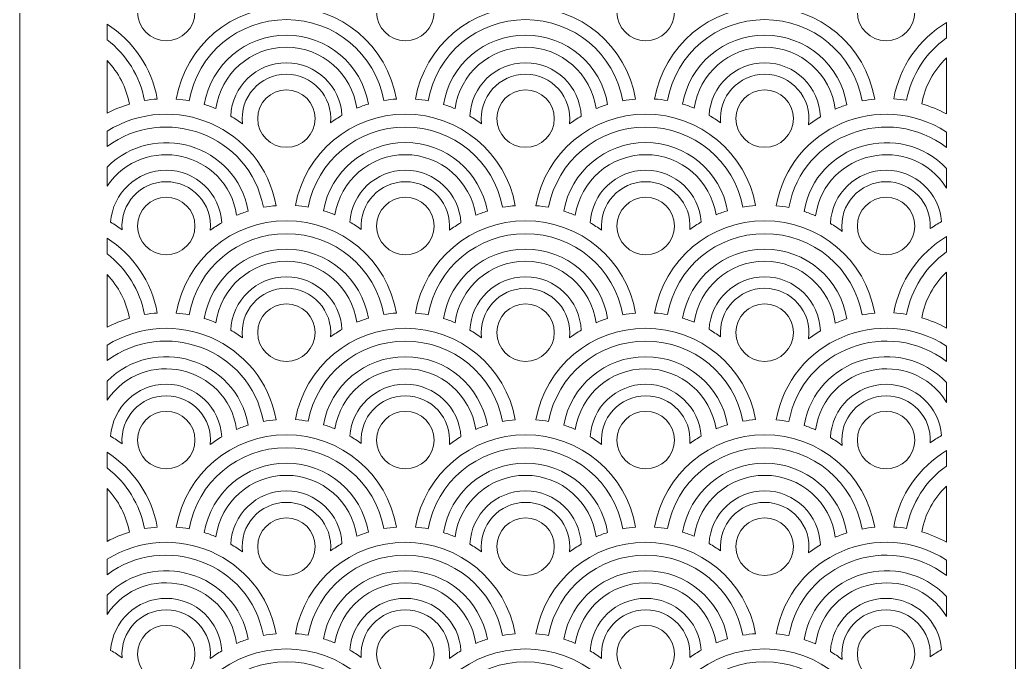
# Model space of a CAD drawing. Header units: inches. Extents: x 98 to 769, y 116 to 749.
# Drawn here: x 512.5 to 768.7, y 445.6 to 610.8 of the extents above; entities that cross this region are included whole.
import ezdxf

# ---------------------------------------------------------------- set-up
doc = ezdxf.new("R2010")
doc.units = ezdxf.units.IN
doc.header["$MEASUREMENT"] = 0
doc.layers.add('_U+0421_U+043B_U+043E_U+0439 1', color=7, linetype='Continuous')

# ---------------------------------------------------------------- blocks, each defined once
blk = doc.blocks.new('block 2')
at = {"layer": '_U+0421_U+043B_U+043E_U+0439 1', "color": 1, "lineweight": 9, "true_color": 0xff0000}
for points, knots in [([(678.78, 747.8), (675.3, 748.53), (671.77, 748.54), (668.29, 747.83), (668.29, 747.83), (616.84, 747.83), (616.84, 747.83), (613.38, 748.53), (609.82, 748.54), (606.26, 747.78), (555.7, 746.87), (512.5, 705.7), (512.51, 655.1), (512.51, 655.1), (512.51, 116.17), (512.51, 116.17), (512.51, 116.17), (614.71, 116.17), (614.71, 116.17), (614.71, 116.17), (614.71, 128.71), (614.71, 128.71), (614.71, 137.46), (621.82, 144.58), (630.57, 144.58), (630.57, 144.58), (655.19, 144.58), (655.19, 144.58), (663.94, 144.58), (671.06, 137.46), (671.06, 128.71), (671.06, 128.71), (671.06, 116.17), (671.06, 116.17), (671.06, 116.17), (768.63, 116.17), (768.63, 116.17), (768.63, 116.17), (768.63, 654.9), (768.63, 654.9), (768.74, 705.8), (729.77, 747.26), (678.78, 747.8)], [0, 0, 0, 0, 1, 1, 1, 2, 2, 2, 3, 3, 3, 4, 4, 4, 5, 5, 5, 6, 6, 6, 7, 7, 7, 8, 8, 8, 9, 9, 9, 10, 10, 10, 11, 11, 11, 12, 12, 12, 13, 13, 13, 14, 14, 14, 14]), ([(542.74, 612.8), (542.74, 616.88), (546.06, 620.2), (550.13, 620.2), (554.21, 620.2), (557.53, 616.88), (557.53, 612.8), (557.53, 608.73), (554.21, 605.41), (550.13, 605.41), (546.06, 605.41), (542.74, 608.73), (542.74, 612.8)], [0, 0, 0, 0, 1, 1, 1, 2, 2, 2, 3, 3, 3, 4, 4, 4, 4]), ([(604.25, 612.8), (604.25, 616.88), (607.57, 620.2), (611.65, 620.2), (615.73, 620.2), (619.04, 616.88), (619.04, 612.8), (619.04, 608.73), (615.73, 605.41), (611.65, 605.41), (607.57, 605.41), (604.25, 608.73), (604.25, 612.8)], [0, 0, 0, 0, 1, 1, 1, 2, 2, 2, 3, 3, 3, 4, 4, 4, 4]), ([(673.48, 605.41), (669.4, 605.41), (666.08, 608.73), (666.08, 612.8), (666.08, 616.88), (669.4, 620.2), (673.48, 620.2), (677.55, 620.2), (680.87, 616.88), (680.87, 612.8), (680.87, 608.73), (677.55, 605.41), (673.48, 605.41)], [0, 0, 0, 0, 1, 1, 1, 2, 2, 2, 3, 3, 3, 4, 4, 4, 4]), ([(727.91, 612.8), (727.91, 616.88), (731.23, 620.2), (735.31, 620.2), (739.38, 620.2), (742.7, 616.88), (742.7, 612.8), (742.7, 608.73), (739.38, 605.41), (735.31, 605.41), (731.23, 605.41), (727.91, 608.73), (727.91, 612.8)], [0, 0, 0, 0, 1, 1, 1, 2, 2, 2, 3, 3, 3, 4, 4, 4, 4]), ([(581.05, 614.15), (595.15, 614.15), (606.97, 604.09), (609.36, 590.42), (608.25, 590.35), (607.15, 590.21), (606.07, 590.03), (603.88, 602.04), (593.49, 610.84), (581.05, 610.84), (568.59, 610.84), (558.19, 602.01), (556.02, 589.98), (554.94, 590.17), (553.85, 590.31), (552.73, 590.4), (555.11, 604.08), (566.93, 614.15), (581.05, 614.15)], [0, 0, 0, 0, 1, 1, 1, 2, 2, 2, 3, 3, 3, 4, 4, 4, 5, 5, 5, 6, 6, 6, 6]), ([(670.88, 590.4), (669.77, 590.31), (668.67, 590.17), (667.59, 589.98), (665.42, 602.01), (655.02, 610.84), (642.56, 610.84), (630.1, 610.84), (619.7, 602.01), (617.54, 589.98), (616.46, 590.17), (615.36, 590.31), (614.25, 590.4), (616.63, 604.08), (628.45, 614.15), (642.56, 614.15), (656.67, 614.15), (668.5, 604.08), (670.88, 590.4)], [0, 0, 0, 0, 1, 1, 1, 2, 2, 2, 3, 3, 3, 4, 4, 4, 5, 5, 5, 6, 6, 6, 6]), ([(732.39, 590.38), (731.28, 590.28), (730.19, 590.13), (729.11, 589.93), (726.97, 601.99), (716.55, 610.84), (704.07, 610.84), (691.63, 610.84), (681.24, 602.04), (679.06, 590.03), (677.98, 590.21), (676.88, 590.35), (675.76, 590.42), (678.15, 604.09), (689.97, 614.15), (704.08, 614.15), (718.19, 614.15), (730.02, 604.07), (732.39, 590.38)], [0, 0, 0, 0, 1, 1, 1, 2, 2, 2, 3, 3, 3, 4, 4, 4, 5, 5, 5, 6, 6, 6, 6]), ([(737.28, 590.44), (738.74, 598.65), (743.72, 605.82), (750.85, 610.09), (750.85, 610.09), (750.85, 606.14), (750.85, 606.14), (745.47, 602.32), (741.79, 596.57), (740.59, 590.08), (739.49, 590.26), (738.39, 590.38), (737.28, 590.44)], [0, 0, 0, 0, 1, 1, 1, 2, 2, 2, 3, 3, 3, 4, 4, 4, 4]), ([(547.84, 590.42), (546.73, 590.34), (545.63, 590.21), (544.54, 590.02), (543.39, 596.24), (539.91, 601.84), (534.91, 605.66), (534.91, 605.66), (534.91, 609.65), (534.91, 609.65), (541.59, 605.4), (546.41, 598.48), (547.84, 590.42)], [0, 0, 0, 0, 1, 1, 1, 2, 2, 2, 3, 3, 3, 4, 4, 4, 4]), ([(581.05, 606.84), (591.6, 606.84), (600.39, 599.33), (602.16, 589.12), (601.14, 588.82), (600.15, 588.46), (599.18, 588.07), (597.88, 596.92), (590.26, 603.74), (581.05, 603.74), (571.8, 603.74), (564.15, 596.85), (562.9, 587.94), (561.93, 588.35), (560.94, 588.71), (559.93, 589.03), (561.66, 599.28), (570.47, 606.84), (581.05, 606.84)], [0, 0, 0, 0, 1, 1, 1, 2, 2, 2, 3, 3, 3, 4, 4, 4, 5, 5, 5, 6, 6, 6, 6]), ([(660.71, 587.94), (659.46, 596.85), (651.81, 603.74), (642.56, 603.74), (633.31, 603.74), (625.66, 596.85), (624.42, 587.94), (623.45, 588.35), (622.45, 588.71), (621.44, 589.02), (623.17, 599.28), (631.98, 606.84), (642.56, 606.84), (653.15, 606.84), (661.95, 599.28), (663.68, 589.02), (662.67, 588.71), (661.68, 588.35), (660.71, 587.94)], [0, 0, 0, 0, 1, 1, 1, 2, 2, 2, 3, 3, 3, 4, 4, 4, 5, 5, 5, 6, 6, 6, 6]), ([(722.24, 587.82), (721.05, 596.79), (713.37, 603.74), (704.07, 603.74), (694.87, 603.74), (687.25, 596.92), (685.95, 588.06), (684.97, 588.46), (683.98, 588.81), (682.97, 589.12), (684.74, 599.33), (693.52, 606.84), (704.07, 606.84), (714.69, 606.84), (723.52, 599.23), (725.21, 588.93), (724.2, 588.61), (723.21, 588.23), (722.24, 587.82)], [0, 0, 0, 0, 1, 1, 1, 2, 2, 2, 3, 3, 3, 4, 4, 4, 5, 5, 5, 6, 6, 6, 6]), ([(534.91, 600.31), (537.87, 597.25), (539.9, 593.34), (540.65, 589.1), (538.67, 588.5), (536.74, 587.72), (534.91, 586.76), (534.91, 586.76), (534.91, 600.31), (534.91, 600.31)], [0, 0, 0, 0, 1, 1, 1, 2, 2, 2, 3, 3, 3, 3]), ([(581.05, 599.74), (588.69, 599.74), (594.93, 593.74), (595.35, 586.2), (594.33, 585.62), (593.34, 584.98), (592.39, 584.29), (593.05, 591.02), (587.73, 596.79), (581.05, 596.79), (574.32, 596.79), (568.92, 590.91), (569.75, 584.04), (568.78, 584.75), (567.78, 585.41), (566.74, 586.02), (567.07, 593.64), (573.35, 599.74), (581.05, 599.74)], [0, 0, 0, 0, 1, 1, 1, 2, 2, 2, 3, 3, 3, 4, 4, 4, 5, 5, 5, 6, 6, 6, 6]), ([(642.56, 596.79), (635.84, 596.79), (630.44, 590.92), (631.26, 584.03), (630.29, 584.75), (629.29, 585.41), (628.25, 586.02), (628.58, 593.64), (634.86, 599.74), (642.56, 599.74), (650.26, 599.74), (656.54, 593.64), (656.88, 586.02), (655.84, 585.41), (654.83, 584.75), (653.87, 584.04), (654.69, 590.94), (649.26, 596.79), (642.56, 596.79)], [0, 0, 0, 0, 1, 1, 1, 2, 2, 2, 3, 3, 3, 4, 4, 4, 5, 5, 5, 6, 6, 6, 6]), ([(704.07, 596.79), (697.42, 596.79), (692.08, 591.06), (692.74, 584.29), (691.78, 584.98), (690.79, 585.62), (689.77, 586.2), (690.19, 593.74), (696.44, 599.74), (704.07, 599.74), (711.84, 599.74), (718.16, 593.54), (718.4, 585.84), (717.34, 585.21), (716.32, 584.51), (715.34, 583.76), (716.35, 590.77), (710.88, 596.79), (704.07, 596.79)], [0, 0, 0, 0, 1, 1, 1, 2, 2, 2, 3, 3, 3, 4, 4, 4, 5, 5, 5, 6, 6, 6, 6]), ([(744.49, 589.18), (745.3, 593.73), (747.54, 597.84), (750.85, 600.97), (750.85, 600.97), (750.85, 586.57), (750.85, 586.57), (748.83, 587.66), (746.7, 588.54), (744.49, 589.18)], [0, 0, 0, 0, 1, 1, 1, 2, 2, 2, 3, 3, 3, 3]), ([(578.41, 562.98), (577.3, 562.9), (576.2, 562.76), (575.13, 562.56), (571.58, 581.33), (549.66, 589.15), (534.91, 578.18), (534.91, 578.18), (534.91, 582.14), (534.91, 582.14), (551.94, 592.78), (574.74, 583.11), (578.41, 562.98)], [0, 0, 0, 0, 1, 1, 1, 2, 2, 2, 3, 3, 3, 4, 4, 4, 4]), ([(573.66, 585.39), (573.66, 589.47), (576.97, 592.79), (581.05, 592.79), (585.13, 592.79), (588.44, 589.47), (588.44, 585.39), (588.44, 581.32), (585.13, 578), (581.05, 578), (576.97, 578), (573.66, 581.32), (573.66, 585.39)], [0, 0, 0, 0, 1, 1, 1, 2, 2, 2, 3, 3, 3, 4, 4, 4, 4]), ([(642.56, 578), (638.49, 578), (635.17, 581.32), (635.17, 585.39), (635.17, 589.47), (638.48, 592.79), (642.56, 592.79), (646.64, 592.79), (649.96, 589.47), (649.96, 585.39), (649.96, 581.32), (646.64, 578), (642.56, 578)], [0, 0, 0, 0, 1, 1, 1, 2, 2, 2, 3, 3, 3, 4, 4, 4, 4]), ([(704.07, 578), (700, 578), (696.68, 581.32), (696.68, 585.39), (696.68, 589.47), (700, 592.79), (704.07, 592.79), (708.15, 592.79), (711.47, 589.47), (711.47, 585.39), (711.47, 581.32), (708.15, 578), (704.07, 578)], [0, 0, 0, 0, 1, 1, 1, 2, 2, 2, 3, 3, 3, 4, 4, 4, 4]), ([(710.3, 562.51), (709.23, 562.71), (708.14, 562.86), (707.03, 562.96), (710.7, 583.24), (733.79, 592.9), (750.85, 581.93), (750.85, 581.93), (750.85, 577.94), (750.85, 577.94), (736.09, 589.29), (713.84, 581.43), (710.3, 562.51)], [0, 0, 0, 0, 1, 1, 1, 2, 2, 2, 3, 3, 3, 4, 4, 4, 4]), ([(534.91, 572.88), (546.94, 584.99), (568.13, 578.85), (571.22, 561.6), (570.21, 561.29), (569.22, 560.92), (568.25, 560.52), (565.75, 576.97), (544.25, 581.85), (534.91, 567.98), (534.91, 567.98), (534.91, 572.88), (534.91, 572.88)], [0, 0, 0, 0, 1, 1, 1, 2, 2, 2, 3, 3, 3, 4, 4, 4, 4]), ([(611.65, 586.51), (625.68, 586.51), (637.45, 576.55), (639.92, 562.98), (638.81, 562.9), (637.72, 562.76), (636.64, 562.56), (634.38, 574.48), (624.03, 583.2), (611.65, 583.2), (599.28, 583.2), (588.94, 574.5), (586.67, 562.61), (585.59, 562.8), (584.49, 562.93), (583.37, 563.01), (585.85, 576.56), (597.62, 586.51), (611.65, 586.51)], [0, 0, 0, 0, 1, 1, 1, 2, 2, 2, 3, 3, 3, 4, 4, 4, 5, 5, 5, 6, 6, 6, 6]), ([(701.75, 563.01), (700.64, 562.93), (699.54, 562.8), (698.46, 562.61), (696.19, 574.5), (685.84, 583.2), (673.48, 583.2), (661.09, 583.2), (650.74, 574.48), (648.49, 562.56), (647.41, 562.76), (646.31, 562.9), (645.2, 562.98), (647.67, 576.55), (659.44, 586.51), (673.48, 586.51), (687.5, 586.51), (699.27, 576.56), (701.75, 563.01)], [0, 0, 0, 0, 1, 1, 1, 2, 2, 2, 3, 3, 3, 4, 4, 4, 5, 5, 5, 6, 6, 6, 6]), ([(717.17, 560.39), (716.21, 560.81), (715.21, 561.18), (714.2, 561.51), (717.26, 579.04), (738.93, 585.08), (750.85, 572.56), (750.85, 572.56), (750.85, 567.45), (750.85, 567.45), (741.77, 581.96), (719.61, 577.21), (717.17, 560.39)], [0, 0, 0, 0, 1, 1, 1, 2, 2, 2, 3, 3, 3, 4, 4, 4, 4]), ([(611.65, 579.2), (622.16, 579.2), (630.92, 571.75), (632.74, 561.6), (631.72, 561.29), (630.73, 560.92), (629.76, 560.52), (628.42, 569.32), (620.82, 576.1), (611.65, 576.1), (602.52, 576.1), (594.94, 569.39), (593.55, 560.64), (592.58, 561.04), (591.59, 561.39), (590.57, 561.7), (592.42, 571.8), (601.17, 579.2), (611.65, 579.2)], [0, 0, 0, 0, 1, 1, 1, 2, 2, 2, 3, 3, 3, 4, 4, 4, 5, 5, 5, 6, 6, 6, 6]), ([(691.57, 560.64), (690.18, 569.39), (682.61, 576.1), (673.48, 576.1), (664.3, 576.1), (656.7, 569.32), (655.36, 560.51), (654.39, 560.92), (653.4, 561.29), (652.39, 561.6), (654.2, 571.75), (662.97, 579.2), (673.48, 579.2), (683.95, 579.2), (692.7, 571.8), (694.55, 561.7), (693.54, 561.39), (692.54, 561.04), (691.57, 560.64)], [0, 0, 0, 0, 1, 1, 1, 2, 2, 2, 3, 3, 3, 4, 4, 4, 5, 5, 5, 6, 6, 6, 6]), ([(550.13, 572.1), (557.76, 572.1), (563.99, 566.12), (564.44, 558.61), (563.41, 558.01), (562.42, 557.36), (561.47, 556.65), (562.12, 563.45), (556.75, 569.15), (550.13, 569.15), (543.56, 569.15), (538.23, 563.54), (538.79, 556.81), (537.84, 557.5), (536.86, 558.14), (535.84, 558.73), (536.34, 566.18), (542.55, 572.1), (550.13, 572.1)], [0, 0, 0, 0, 1, 1, 1, 2, 2, 2, 3, 3, 3, 4, 4, 4, 5, 5, 5, 6, 6, 6, 6]), ([(611.65, 572.1), (619.27, 572.1), (625.5, 566.12), (625.95, 558.6), (624.93, 558), (623.93, 557.35), (622.98, 556.65), (623.64, 563.4), (618.31, 569.15), (611.65, 569.15), (605.13, 569.15), (599.79, 563.61), (600.3, 556.88), (599.35, 557.57), (598.37, 558.2), (597.35, 558.78), (597.89, 566.21), (604.08, 572.1), (611.65, 572.1)], [0, 0, 0, 0, 1, 1, 1, 2, 2, 2, 3, 3, 3, 4, 4, 4, 5, 5, 5, 6, 6, 6, 6]), ([(673.48, 569.15), (666.82, 569.15), (661.49, 563.4), (662.14, 556.65), (661.19, 557.35), (660.2, 558), (659.17, 558.6), (659.62, 566.12), (665.85, 572.1), (673.48, 572.1), (681.04, 572.1), (687.24, 566.21), (687.77, 558.79), (686.75, 558.21), (685.77, 557.57), (684.83, 556.89), (685.34, 563.58), (680.02, 569.15), (673.48, 569.15)], [0, 0, 0, 0, 1, 1, 1, 2, 2, 2, 3, 3, 3, 4, 4, 4, 5, 5, 5, 6, 6, 6, 6]), ([(735.31, 569.15), (728.57, 569.15), (723.18, 563.27), (724, 556.38), (723.04, 557.11), (722.04, 557.8), (720.99, 558.42), (721.35, 566.02), (727.62, 572.1), (735.31, 572.1), (742.83, 572.1), (749, 566.28), (749.59, 558.91), (748.58, 558.35), (747.6, 557.74), (746.67, 557.08), (747.06, 563.75), (741.74, 569.15), (735.31, 569.15)], [0, 0, 0, 0, 1, 1, 1, 2, 2, 2, 3, 3, 3, 4, 4, 4, 5, 5, 5, 6, 6, 6, 6]), ([(542.74, 557.75), (542.74, 561.83), (546.06, 565.15), (550.13, 565.15), (554.21, 565.15), (557.53, 561.83), (557.53, 557.75), (557.53, 553.68), (554.21, 550.36), (550.13, 550.36), (546.06, 550.36), (542.74, 553.68), (542.74, 557.75)], [0, 0, 0, 0, 1, 1, 1, 2, 2, 2, 3, 3, 3, 4, 4, 4, 4]), ([(604.25, 557.75), (604.25, 561.83), (607.57, 565.15), (611.65, 565.15), (615.73, 565.15), (619.04, 561.83), (619.04, 557.75), (619.04, 553.68), (615.73, 550.36), (611.65, 550.36), (607.57, 550.36), (604.25, 553.68), (604.25, 557.75)], [0, 0, 0, 0, 1, 1, 1, 2, 2, 2, 3, 3, 3, 4, 4, 4, 4]), ([(673.48, 550.36), (669.4, 550.36), (666.08, 553.68), (666.08, 557.75), (666.08, 561.83), (669.4, 565.15), (673.48, 565.15), (677.55, 565.15), (680.87, 561.83), (680.87, 557.75), (680.87, 553.68), (677.55, 550.36), (673.48, 550.36)], [0, 0, 0, 0, 1, 1, 1, 2, 2, 2, 3, 3, 3, 4, 4, 4, 4]), ([(727.91, 557.75), (727.91, 561.83), (731.23, 565.15), (735.31, 565.15), (739.38, 565.15), (742.7, 561.83), (742.7, 557.75), (742.7, 553.68), (739.38, 550.36), (735.31, 550.36), (731.23, 550.36), (727.91, 553.68), (727.91, 557.75)], [0, 0, 0, 0, 1, 1, 1, 2, 2, 2, 3, 3, 3, 4, 4, 4, 4]), ([(581.05, 559.1), (595.15, 559.1), (606.97, 549.03), (609.36, 535.37), (608.25, 535.29), (607.15, 535.16), (606.07, 534.98), (603.88, 546.98), (593.49, 555.78), (581.05, 555.78), (568.59, 555.78), (558.19, 546.96), (556.02, 534.93), (554.94, 535.12), (553.85, 535.26), (552.73, 535.35), (555.11, 549.02), (566.93, 559.1), (581.05, 559.1)], [0, 0, 0, 0, 1, 1, 1, 2, 2, 2, 3, 3, 3, 4, 4, 4, 5, 5, 5, 6, 6, 6, 6]), ([(670.88, 535.35), (669.77, 535.26), (668.67, 535.12), (667.59, 534.93), (665.42, 546.96), (655.02, 555.78), (642.56, 555.78), (630.1, 555.78), (619.7, 546.96), (617.53, 534.93), (616.46, 535.12), (615.36, 535.26), (614.25, 535.35), (616.63, 549.02), (628.45, 559.1), (642.56, 559.1), (656.67, 559.1), (668.5, 549.02), (670.88, 535.35)], [0, 0, 0, 0, 1, 1, 1, 2, 2, 2, 3, 3, 3, 4, 4, 4, 5, 5, 5, 6, 6, 6, 6]), ([(732.39, 535.33), (731.28, 535.23), (730.19, 535.08), (729.11, 534.88), (726.97, 546.93), (716.55, 555.78), (704.07, 555.78), (691.63, 555.78), (681.24, 546.98), (679.05, 534.98), (677.97, 535.16), (676.88, 535.29), (675.76, 535.37), (678.15, 549.03), (689.97, 559.1), (704.07, 559.1), (718.19, 559.1), (730.02, 549.01), (732.39, 535.33)], [0, 0, 0, 0, 1, 1, 1, 2, 2, 2, 3, 3, 3, 4, 4, 4, 5, 5, 5, 6, 6, 6, 6]), ([(547.84, 535.37), (546.73, 535.29), (545.63, 535.16), (544.54, 534.97), (543.39, 541.18), (539.91, 546.79), (534.91, 550.61), (534.91, 550.61), (534.91, 554.6), (534.91, 554.6), (541.59, 550.35), (546.41, 543.43), (547.84, 535.37)], [0, 0, 0, 0, 1, 1, 1, 2, 2, 2, 3, 3, 3, 4, 4, 4, 4]), ([(737.28, 535.39), (738.74, 543.6), (743.72, 550.77), (750.85, 555.03), (750.85, 555.03), (750.85, 551.09), (750.85, 551.09), (745.47, 547.27), (741.79, 541.52), (740.59, 535.02), (739.49, 535.2), (738.39, 535.32), (737.28, 535.39)], [0, 0, 0, 0, 1, 1, 1, 2, 2, 2, 3, 3, 3, 4, 4, 4, 4]), ([(581.05, 551.78), (591.6, 551.78), (600.39, 544.27), (602.16, 534.07), (601.14, 533.76), (600.15, 533.41), (599.18, 533.01), (597.88, 541.86), (590.26, 548.69), (581.05, 548.69), (571.8, 548.69), (564.15, 541.8), (562.9, 532.89), (561.93, 533.3), (560.94, 533.66), (559.93, 533.97), (561.66, 544.23), (570.47, 551.78), (581.05, 551.78)], [0, 0, 0, 0, 1, 1, 1, 2, 2, 2, 3, 3, 3, 4, 4, 4, 5, 5, 5, 6, 6, 6, 6]), ([(660.71, 532.89), (659.46, 541.8), (651.81, 548.69), (642.56, 548.69), (633.31, 548.69), (625.66, 541.8), (624.42, 532.89), (623.45, 533.29), (622.45, 533.66), (621.44, 533.97), (623.17, 544.23), (631.98, 551.78), (642.56, 551.78), (653.15, 551.78), (661.95, 544.23), (663.68, 533.97), (662.67, 533.66), (661.68, 533.3), (660.71, 532.89)], [0, 0, 0, 0, 1, 1, 1, 2, 2, 2, 3, 3, 3, 4, 4, 4, 5, 5, 5, 6, 6, 6, 6]), ([(722.24, 532.76), (721.05, 541.74), (713.37, 548.69), (704.07, 548.69), (694.87, 548.69), (687.25, 541.86), (685.95, 533.01), (684.97, 533.41), (683.98, 533.76), (682.97, 534.07), (684.74, 544.27), (693.52, 551.78), (704.07, 551.78), (714.69, 551.78), (723.52, 544.18), (725.21, 533.88), (724.2, 533.55), (723.21, 533.18), (722.24, 532.76)], [0, 0, 0, 0, 1, 1, 1, 2, 2, 2, 3, 3, 3, 4, 4, 4, 5, 5, 5, 6, 6, 6, 6]), ([(744.49, 534.13), (745.3, 538.67), (747.54, 542.79), (750.85, 545.92), (750.85, 545.92), (750.85, 531.52), (750.85, 531.52), (748.83, 532.61), (746.7, 533.48), (744.49, 534.13)], [0, 0, 0, 0, 1, 1, 1, 2, 2, 2, 3, 3, 3, 3]), ([(534.91, 545.26), (537.87, 542.19), (539.9, 538.29), (540.65, 534.04), (538.67, 533.44), (536.74, 532.67), (534.91, 531.7), (534.91, 531.7), (534.91, 545.26), (534.91, 545.26)], [0, 0, 0, 0, 1, 1, 1, 2, 2, 2, 3, 3, 3, 3]), ([(581.05, 544.69), (588.69, 544.69), (594.93, 538.68), (595.35, 531.15), (594.33, 530.57), (593.34, 529.92), (592.39, 529.24), (593.05, 535.96), (587.73, 541.74), (581.05, 541.74), (574.32, 541.74), (568.92, 535.85), (569.75, 528.98), (568.78, 529.7), (567.78, 530.36), (566.74, 530.97), (567.07, 538.59), (573.35, 544.69), (581.05, 544.69)], [0, 0, 0, 0, 1, 1, 1, 2, 2, 2, 3, 3, 3, 4, 4, 4, 5, 5, 5, 6, 6, 6, 6]), ([(642.56, 541.73), (635.84, 541.73), (630.44, 535.87), (631.26, 528.98), (630.29, 529.7), (629.29, 530.36), (628.25, 530.97), (628.58, 538.59), (634.86, 544.69), (642.56, 544.69), (650.26, 544.69), (656.54, 538.59), (656.88, 530.97), (655.84, 530.36), (654.83, 529.7), (653.87, 528.98), (654.69, 535.89), (649.26, 541.73), (642.56, 541.73)], [0, 0, 0, 0, 1, 1, 1, 2, 2, 2, 3, 3, 3, 4, 4, 4, 5, 5, 5, 6, 6, 6, 6]), ([(704.07, 541.73), (697.42, 541.73), (692.08, 536.01), (692.74, 529.23), (691.78, 529.92), (690.79, 530.56), (689.77, 531.15), (690.19, 538.68), (696.44, 544.69), (704.07, 544.69), (711.84, 544.69), (718.16, 538.49), (718.4, 530.79), (717.34, 530.15), (716.32, 529.46), (715.34, 528.71), (716.35, 535.71), (710.88, 541.73), (704.07, 541.73)], [0, 0, 0, 0, 1, 1, 1, 2, 2, 2, 3, 3, 3, 4, 4, 4, 5, 5, 5, 6, 6, 6, 6]), ([(578.41, 507.93), (577.3, 507.84), (576.2, 507.7), (575.13, 507.51), (571.58, 526.27), (549.66, 534.1), (534.91, 523.13), (534.91, 523.13), (534.91, 527.08), (534.91, 527.08), (551.94, 537.72), (574.74, 528.06), (578.41, 507.93)], [0, 0, 0, 0, 1, 1, 1, 2, 2, 2, 3, 3, 3, 4, 4, 4, 4]), ([(573.66, 530.34), (573.66, 534.42), (576.97, 537.74), (581.05, 537.74), (585.13, 537.74), (588.44, 534.42), (588.44, 530.34), (588.44, 526.26), (585.13, 522.95), (581.05, 522.95), (576.97, 522.95), (573.66, 526.26), (573.66, 530.34)], [0, 0, 0, 0, 1, 1, 1, 2, 2, 2, 3, 3, 3, 4, 4, 4, 4]), ([(642.56, 522.95), (638.49, 522.95), (635.17, 526.26), (635.17, 530.34), (635.17, 534.42), (638.48, 537.74), (642.56, 537.74), (646.64, 537.74), (649.96, 534.42), (649.96, 530.34), (649.96, 526.26), (646.64, 522.95), (642.56, 522.95)], [0, 0, 0, 0, 1, 1, 1, 2, 2, 2, 3, 3, 3, 4, 4, 4, 4]), ([(704.07, 522.95), (700, 522.95), (696.68, 526.26), (696.68, 530.34), (696.68, 534.42), (700, 537.74), (704.07, 537.74), (708.15, 537.74), (711.47, 534.42), (711.47, 530.34), (711.47, 526.26), (708.15, 522.95), (704.07, 522.95)], [0, 0, 0, 0, 1, 1, 1, 2, 2, 2, 3, 3, 3, 4, 4, 4, 4]), ([(710.3, 507.46), (709.23, 507.66), (708.14, 507.81), (707.03, 507.91), (710.7, 528.19), (733.79, 537.84), (750.85, 526.88), (750.85, 526.88), (750.85, 522.89), (750.85, 522.89), (736.09, 534.24), (713.84, 526.38), (710.3, 507.46)], [0, 0, 0, 0, 1, 1, 1, 2, 2, 2, 3, 3, 3, 4, 4, 4, 4]), ([(611.65, 531.46), (625.68, 531.46), (637.45, 521.49), (639.92, 507.93), (638.81, 507.84), (637.72, 507.7), (636.64, 507.51), (634.38, 519.43), (624.03, 528.14), (611.65, 528.14), (599.28, 528.14), (588.94, 519.45), (586.67, 507.56), (585.59, 507.74), (584.49, 507.88), (583.37, 507.95), (585.85, 521.51), (597.62, 531.46), (611.65, 531.46)], [0, 0, 0, 0, 1, 1, 1, 2, 2, 2, 3, 3, 3, 4, 4, 4, 5, 5, 5, 6, 6, 6, 6]), ([(701.75, 507.95), (700.64, 507.88), (699.54, 507.74), (698.46, 507.56), (696.19, 519.45), (685.84, 528.14), (673.48, 528.14), (661.09, 528.14), (650.74, 519.43), (648.49, 507.51), (647.41, 507.7), (646.31, 507.84), (645.2, 507.93), (647.67, 521.49), (659.44, 531.46), (673.48, 531.46), (687.5, 531.46), (699.27, 521.5), (701.75, 507.95)], [0, 0, 0, 0, 1, 1, 1, 2, 2, 2, 3, 3, 3, 4, 4, 4, 5, 5, 5, 6, 6, 6, 6]), ([(534.91, 517.82), (546.94, 529.94), (568.13, 523.79), (571.22, 506.55), (570.21, 506.23), (569.22, 505.87), (568.25, 505.46), (565.74, 521.93), (544.25, 526.79), (534.91, 512.92), (534.91, 512.92), (534.91, 517.82), (534.91, 517.82)], [0, 0, 0, 0, 1, 1, 1, 2, 2, 2, 3, 3, 3, 4, 4, 4, 4]), ([(717.17, 505.34), (716.21, 505.76), (715.21, 506.13), (714.2, 506.46), (717.26, 523.99), (738.93, 530.02), (750.85, 517.5), (750.85, 517.5), (750.85, 512.4), (750.85, 512.4), (741.77, 526.91), (719.61, 522.15), (717.17, 505.34)], [0, 0, 0, 0, 1, 1, 1, 2, 2, 2, 3, 3, 3, 4, 4, 4, 4]), ([(611.65, 524.14), (622.16, 524.14), (630.92, 516.7), (632.74, 506.55), (631.72, 506.23), (630.73, 505.87), (629.76, 505.46), (628.42, 514.27), (620.82, 521.05), (611.65, 521.05), (602.52, 521.05), (594.94, 514.33), (593.55, 505.59), (592.58, 505.98), (591.58, 506.34), (590.57, 506.65), (592.42, 516.74), (601.17, 524.14), (611.65, 524.14)], [0, 0, 0, 0, 1, 1, 1, 2, 2, 2, 3, 3, 3, 4, 4, 4, 5, 5, 5, 6, 6, 6, 6]), ([(691.57, 505.59), (690.18, 514.33), (682.61, 521.04), (673.48, 521.04), (664.3, 521.04), (656.7, 514.27), (655.36, 505.46), (654.39, 505.87), (653.4, 506.23), (652.39, 506.55), (654.2, 516.7), (662.97, 524.14), (673.48, 524.14), (683.95, 524.14), (692.7, 516.74), (694.55, 506.64), (693.54, 506.34), (692.54, 505.98), (691.57, 505.59)], [0, 0, 0, 0, 1, 1, 1, 2, 2, 2, 3, 3, 3, 4, 4, 4, 5, 5, 5, 6, 6, 6, 6]), ([(550.13, 517.05), (557.76, 517.05), (563.99, 511.07), (564.44, 503.55), (563.41, 502.95), (562.42, 502.3), (561.47, 501.6), (562.13, 508.35), (556.8, 514.09), (550.14, 514.09), (543.56, 514.09), (538.23, 508.48), (538.79, 501.76), (537.84, 502.45), (536.86, 503.09), (535.84, 503.68), (536.34, 511.13), (542.55, 517.05), (550.13, 517.05)], [0, 0, 0, 0, 1, 1, 1, 2, 2, 2, 3, 3, 3, 4, 4, 4, 5, 5, 5, 6, 6, 6, 6]), ([(611.65, 517.05), (619.27, 517.05), (625.5, 511.07), (625.95, 503.55), (624.93, 502.95), (623.93, 502.3), (622.98, 501.6), (623.64, 508.36), (618.3, 514.09), (611.65, 514.09), (605.11, 514.09), (599.79, 508.54), (600.3, 501.83), (599.35, 502.51), (598.37, 503.15), (597.35, 503.73), (597.89, 511.16), (604.08, 517.05), (611.65, 517.05)], [0, 0, 0, 0, 1, 1, 1, 2, 2, 2, 3, 3, 3, 4, 4, 4, 5, 5, 5, 6, 6, 6, 6]), ([(673.48, 514.09), (666.82, 514.09), (661.49, 508.35), (662.14, 501.6), (661.19, 502.3), (660.2, 502.95), (659.17, 503.55), (659.62, 511.07), (665.85, 517.05), (673.48, 517.05), (681.04, 517.05), (687.24, 511.16), (687.77, 503.73), (686.75, 503.15), (685.77, 502.52), (684.83, 501.83), (685.34, 508.54), (680.02, 514.09), (673.48, 514.09)], [0, 0, 0, 0, 1, 1, 1, 2, 2, 2, 3, 3, 3, 4, 4, 4, 5, 5, 5, 6, 6, 6, 6]), ([(735.31, 514.09), (728.58, 514.09), (723.18, 508.23), (724, 501.33), (723.04, 502.06), (722.04, 502.74), (720.99, 503.37), (721.35, 510.97), (727.62, 517.04), (735.31, 517.04), (742.83, 517.04), (749, 511.23), (749.59, 503.86), (748.58, 503.29), (747.6, 502.69), (746.67, 502.03), (747.06, 508.71), (741.73, 514.09), (735.31, 514.09)], [0, 0, 0, 0, 1, 1, 1, 2, 2, 2, 3, 3, 3, 4, 4, 4, 5, 5, 5, 6, 6, 6, 6]), ([(542.74, 502.7), (542.74, 506.78), (546.06, 510.09), (550.13, 510.09), (554.21, 510.09), (557.53, 506.78), (557.53, 502.7), (557.53, 498.62), (554.21, 495.31), (550.13, 495.31), (546.06, 495.31), (542.74, 498.62), (542.74, 502.7)], [0, 0, 0, 0, 1, 1, 1, 2, 2, 2, 3, 3, 3, 4, 4, 4, 4]), ([(604.25, 502.7), (604.25, 506.78), (607.57, 510.09), (611.65, 510.09), (615.73, 510.09), (619.04, 506.78), (619.04, 502.7), (619.04, 498.62), (615.73, 495.31), (611.65, 495.31), (607.57, 495.31), (604.25, 498.62), (604.25, 502.7)], [0, 0, 0, 0, 1, 1, 1, 2, 2, 2, 3, 3, 3, 4, 4, 4, 4]), ([(673.48, 495.31), (669.4, 495.31), (666.08, 498.62), (666.08, 502.7), (666.08, 506.78), (669.4, 510.09), (673.48, 510.09), (677.55, 510.09), (680.87, 506.78), (680.87, 502.7), (680.87, 498.62), (677.55, 495.31), (673.48, 495.31)], [0, 0, 0, 0, 1, 1, 1, 2, 2, 2, 3, 3, 3, 4, 4, 4, 4]), ([(727.91, 502.7), (727.91, 506.78), (731.23, 510.09), (735.31, 510.09), (739.38, 510.09), (742.7, 506.78), (742.7, 502.7), (742.7, 498.62), (739.38, 495.31), (735.31, 495.31), (731.23, 495.31), (727.91, 498.62), (727.91, 502.7)], [0, 0, 0, 0, 1, 1, 1, 2, 2, 2, 3, 3, 3, 4, 4, 4, 4]), ([(581.05, 504.04), (595.15, 504.04), (606.97, 493.98), (609.36, 480.32), (608.25, 480.24), (607.15, 480.11), (606.07, 479.93), (603.88, 491.93), (593.49, 500.73), (581.05, 500.73), (568.59, 500.73), (558.19, 491.91), (556.02, 479.88), (554.94, 480.07), (553.85, 480.21), (552.73, 480.29), (555.11, 493.97), (566.93, 504.04), (581.05, 504.04)], [0, 0, 0, 0, 1, 1, 1, 2, 2, 2, 3, 3, 3, 4, 4, 4, 5, 5, 5, 6, 6, 6, 6]), ([(670.88, 480.29), (669.77, 480.21), (668.67, 480.07), (667.59, 479.88), (665.42, 491.91), (655.02, 500.73), (642.56, 500.73), (630.1, 500.73), (619.7, 491.91), (617.53, 479.88), (616.46, 480.07), (615.36, 480.21), (614.25, 480.29), (616.63, 493.97), (628.45, 504.04), (642.56, 504.04), (656.67, 504.04), (668.5, 493.97), (670.88, 480.29)], [0, 0, 0, 0, 1, 1, 1, 2, 2, 2, 3, 3, 3, 4, 4, 4, 5, 5, 5, 6, 6, 6, 6]), ([(732.39, 480.27), (731.28, 480.18), (730.19, 480.03), (729.11, 479.82), (726.97, 491.88), (716.55, 500.73), (704.07, 500.73), (691.63, 500.73), (681.24, 491.93), (679.06, 479.92), (677.98, 480.11), (676.88, 480.24), (675.76, 480.32), (678.15, 493.98), (689.97, 504.04), (704.08, 504.04), (718.19, 504.04), (730.02, 493.96), (732.39, 480.27)], [0, 0, 0, 0, 1, 1, 1, 2, 2, 2, 3, 3, 3, 4, 4, 4, 5, 5, 5, 6, 6, 6, 6]), ([(737.28, 480.34), (738.74, 488.54), (743.72, 495.72), (750.85, 499.98), (750.85, 499.98), (750.85, 496.03), (750.85, 496.03), (745.47, 492.21), (741.79, 486.46), (740.59, 479.97), (739.49, 480.15), (738.39, 480.27), (737.28, 480.34)], [0, 0, 0, 0, 1, 1, 1, 2, 2, 2, 3, 3, 3, 4, 4, 4, 4]), ([(547.84, 480.31), (546.73, 480.23), (545.63, 480.1), (544.54, 479.92), (543.39, 486.13), (539.91, 491.74), (534.91, 495.55), (534.91, 495.55), (534.91, 499.55), (534.91, 499.55), (541.59, 495.29), (546.41, 488.37), (547.84, 480.31)], [0, 0, 0, 0, 1, 1, 1, 2, 2, 2, 3, 3, 3, 4, 4, 4, 4]), ([(581.05, 496.73), (591.6, 496.73), (600.39, 489.22), (602.16, 479.01), (601.14, 478.71), (600.15, 478.36), (599.18, 477.96), (597.88, 486.81), (590.26, 493.63), (581.05, 493.63), (571.8, 493.63), (564.15, 486.75), (562.9, 477.83), (561.93, 478.24), (560.94, 478.6), (559.93, 478.92), (561.66, 489.17), (570.47, 496.73), (581.05, 496.73)], [0, 0, 0, 0, 1, 1, 1, 2, 2, 2, 3, 3, 3, 4, 4, 4, 5, 5, 5, 6, 6, 6, 6]), ([(660.71, 477.83), (659.46, 486.75), (651.81, 493.63), (642.56, 493.63), (633.31, 493.63), (625.66, 486.75), (624.42, 477.83), (623.45, 478.24), (622.45, 478.6), (621.44, 478.92), (623.17, 489.17), (631.98, 496.73), (642.56, 496.73), (653.15, 496.73), (661.95, 489.17), (663.68, 478.92), (662.67, 478.6), (661.68, 478.24), (660.71, 477.83)], [0, 0, 0, 0, 1, 1, 1, 2, 2, 2, 3, 3, 3, 4, 4, 4, 5, 5, 5, 6, 6, 6, 6]), ([(722.24, 477.71), (721.05, 486.68), (713.37, 493.63), (704.07, 493.63), (694.87, 493.63), (687.25, 486.81), (685.95, 477.96), (684.97, 478.36), (683.98, 478.71), (682.97, 479.01), (684.74, 489.22), (693.52, 496.73), (704.07, 496.73), (714.69, 496.73), (723.52, 489.13), (725.21, 478.82), (724.2, 478.5), (723.21, 478.13), (722.24, 477.71)], [0, 0, 0, 0, 1, 1, 1, 2, 2, 2, 3, 3, 3, 4, 4, 4, 5, 5, 5, 6, 6, 6, 6]), ([(534.91, 490.21), (537.87, 487.14), (539.9, 483.23), (540.65, 478.99), (538.67, 478.39), (536.74, 477.61), (534.91, 476.65), (534.91, 476.65), (534.91, 490.21), (534.91, 490.21)], [0, 0, 0, 0, 1, 1, 1, 2, 2, 2, 3, 3, 3, 3]), ([(581.05, 489.63), (588.69, 489.63), (594.93, 483.63), (595.35, 476.1), (594.33, 475.51), (593.34, 474.87), (592.39, 474.18), (593.05, 480.91), (587.73, 486.68), (581.05, 486.68), (574.32, 486.68), (568.92, 480.8), (569.75, 473.93), (568.78, 474.65), (567.78, 475.31), (566.74, 475.92), (567.07, 483.53), (573.35, 489.63), (581.05, 489.63)], [0, 0, 0, 0, 1, 1, 1, 2, 2, 2, 3, 3, 3, 4, 4, 4, 5, 5, 5, 6, 6, 6, 6]), ([(642.56, 486.68), (635.84, 486.68), (630.44, 480.82), (631.26, 473.93), (630.29, 474.65), (629.29, 475.31), (628.25, 475.92), (628.58, 483.54), (634.86, 489.63), (642.56, 489.63), (650.26, 489.63), (656.54, 483.54), (656.88, 475.92), (655.84, 475.31), (654.83, 474.65), (653.87, 473.93), (654.69, 480.84), (649.26, 486.68), (642.56, 486.68)], [0, 0, 0, 0, 1, 1, 1, 2, 2, 2, 3, 3, 3, 4, 4, 4, 5, 5, 5, 6, 6, 6, 6]), ([(704.07, 486.68), (697.42, 486.68), (692.08, 480.95), (692.74, 474.18), (691.78, 474.87), (690.79, 475.51), (689.77, 476.1), (690.19, 483.63), (696.44, 489.63), (704.07, 489.63), (711.84, 489.63), (718.16, 483.44), (718.4, 475.74), (717.34, 475.1), (716.32, 474.41), (715.34, 473.66), (716.35, 480.66), (710.88, 486.68), (704.07, 486.68)], [0, 0, 0, 0, 1, 1, 1, 2, 2, 2, 3, 3, 3, 4, 4, 4, 5, 5, 5, 6, 6, 6, 6]), ([(744.49, 479.08), (745.3, 483.62), (747.54, 487.74), (750.85, 490.86), (750.85, 490.86), (750.85, 476.46), (750.85, 476.46), (748.83, 477.55), (746.7, 478.43), (744.49, 479.08)], [0, 0, 0, 0, 1, 1, 1, 2, 2, 2, 3, 3, 3, 3]), ([(578.41, 452.88), (577.3, 452.79), (576.2, 452.65), (575.13, 452.46), (571.58, 471.22), (549.66, 479.04), (534.91, 468.08), (534.91, 468.08), (534.91, 472.03), (534.91, 472.03), (551.91, 482.65), (574.74, 473.04), (578.41, 452.88)], [0, 0, 0, 0, 1, 1, 1, 2, 2, 2, 3, 3, 3, 4, 4, 4, 4]), ([(573.66, 475.29), (573.66, 479.36), (576.97, 482.68), (581.05, 482.68), (585.13, 482.68), (588.44, 479.37), (588.44, 475.29), (588.44, 471.21), (585.13, 467.89), (581.05, 467.89), (576.97, 467.89), (573.66, 471.21), (573.66, 475.29)], [0, 0, 0, 0, 1, 1, 1, 2, 2, 2, 3, 3, 3, 4, 4, 4, 4]), ([(642.56, 467.89), (638.49, 467.89), (635.17, 471.21), (635.17, 475.29), (635.17, 479.37), (638.48, 482.68), (642.56, 482.68), (646.64, 482.68), (649.96, 479.37), (649.96, 475.29), (649.96, 471.21), (646.64, 467.89), (642.56, 467.89)], [0, 0, 0, 0, 1, 1, 1, 2, 2, 2, 3, 3, 3, 4, 4, 4, 4]), ([(704.07, 467.89), (700, 467.89), (696.68, 471.21), (696.68, 475.29), (696.68, 479.37), (700, 482.68), (704.07, 482.68), (708.15, 482.68), (711.47, 479.37), (711.47, 475.29), (711.47, 471.21), (708.15, 467.89), (704.07, 467.89)], [0, 0, 0, 0, 1, 1, 1, 2, 2, 2, 3, 3, 3, 4, 4, 4, 4]), ([(710.3, 452.4), (709.23, 452.61), (708.14, 452.76), (707.03, 452.86), (710.7, 473.14), (733.79, 482.79), (750.85, 471.83), (750.85, 471.83), (750.85, 467.84), (750.85, 467.84), (736.09, 479.18), (713.84, 471.32), (710.3, 452.4)], [0, 0, 0, 0, 1, 1, 1, 2, 2, 2, 3, 3, 3, 4, 4, 4, 4]), ([(534.91, 462.77), (546.94, 474.89), (568.13, 468.74), (571.22, 451.5), (570.21, 451.18), (569.22, 450.82), (568.25, 450.41), (565.74, 466.88), (544.25, 471.73), (534.91, 457.87), (534.91, 457.87), (534.91, 462.77), (534.91, 462.77)], [0, 0, 0, 0, 1, 1, 1, 2, 2, 2, 3, 3, 3, 4, 4, 4, 4]), ([(611.65, 476.4), (625.68, 476.4), (637.45, 466.44), (639.92, 452.88), (638.81, 452.79), (637.72, 452.65), (636.64, 452.46), (634.38, 464.37), (624.03, 473.09), (611.65, 473.09), (599.28, 473.09), (588.94, 464.4), (586.66, 452.51), (585.58, 452.69), (584.49, 452.82), (583.37, 452.9), (585.85, 466.45), (597.62, 476.4), (611.65, 476.4)], [0, 0, 0, 0, 1, 1, 1, 2, 2, 2, 3, 3, 3, 4, 4, 4, 5, 5, 5, 6, 6, 6, 6]), ([(701.75, 452.9), (700.64, 452.83), (699.54, 452.69), (698.46, 452.51), (696.19, 464.4), (685.84, 473.09), (673.48, 473.09), (661.09, 473.09), (650.74, 464.38), (648.49, 452.46), (647.41, 452.65), (646.31, 452.79), (645.2, 452.88), (647.67, 466.44), (659.44, 476.4), (673.48, 476.4), (687.5, 476.4), (699.27, 466.45), (701.75, 452.9)], [0, 0, 0, 0, 1, 1, 1, 2, 2, 2, 3, 3, 3, 4, 4, 4, 5, 5, 5, 6, 6, 6, 6]), ([(717.17, 450.29), (716.21, 450.7), (715.21, 451.08), (714.2, 451.4), (717.27, 468.94), (738.93, 474.97), (750.85, 462.45), (750.85, 462.45), (750.85, 457.34), (750.85, 457.34), (741.77, 471.86), (719.61, 467.1), (717.17, 450.29)], [0, 0, 0, 0, 1, 1, 1, 2, 2, 2, 3, 3, 3, 4, 4, 4, 4]), ([(611.65, 469.09), (622.16, 469.09), (630.92, 461.64), (632.74, 451.5), (631.72, 451.18), (630.73, 450.82), (629.76, 450.41), (628.42, 459.22), (620.82, 465.99), (611.65, 465.99), (602.51, 465.99), (594.94, 459.28), (593.55, 450.53), (592.58, 450.93), (591.58, 451.29), (590.57, 451.59), (592.42, 461.69), (601.17, 469.09), (611.65, 469.09)], [0, 0, 0, 0, 1, 1, 1, 2, 2, 2, 3, 3, 3, 4, 4, 4, 5, 5, 5, 6, 6, 6, 6]), ([(691.57, 450.53), (690.18, 459.28), (682.61, 465.99), (673.48, 465.99), (664.3, 465.99), (656.7, 459.22), (655.36, 450.41), (654.39, 450.82), (653.4, 451.18), (652.39, 451.5), (654.2, 461.64), (662.97, 469.09), (673.48, 469.09), (683.95, 469.09), (692.7, 461.69), (694.55, 451.59), (693.54, 451.29), (692.54, 450.93), (691.57, 450.53)], [0, 0, 0, 0, 1, 1, 1, 2, 2, 2, 3, 3, 3, 4, 4, 4, 5, 5, 5, 6, 6, 6, 6]), ([(550.13, 461.99), (557.76, 461.99), (563.99, 456.01), (564.44, 448.5), (563.41, 447.9), (562.42, 447.25), (561.47, 446.54), (562.13, 453.29), (556.8, 459.04), (550.14, 459.04), (543.56, 459.04), (538.23, 453.43), (538.79, 446.7), (537.84, 447.4), (536.86, 448.04), (535.84, 448.62), (536.34, 456.08), (542.55, 461.99), (550.13, 461.99)], [0, 0, 0, 0, 1, 1, 1, 2, 2, 2, 3, 3, 3, 4, 4, 4, 5, 5, 5, 6, 6, 6, 6]), ([(611.65, 461.99), (619.27, 461.99), (625.5, 456.01), (625.95, 448.5), (624.93, 447.9), (623.93, 447.25), (622.98, 446.54), (623.64, 453.3), (618.3, 459.04), (611.65, 459.04), (605.11, 459.04), (599.79, 453.49), (600.3, 446.78), (599.35, 447.46), (598.37, 448.1), (597.35, 448.68), (597.89, 456.11), (604.08, 461.99), (611.65, 461.99)], [0, 0, 0, 0, 1, 1, 1, 2, 2, 2, 3, 3, 3, 4, 4, 4, 5, 5, 5, 6, 6, 6, 6]), ([(673.48, 459.04), (666.82, 459.04), (661.49, 453.3), (662.14, 446.54), (661.19, 447.25), (660.2, 447.9), (659.17, 448.5), (659.62, 456.01), (665.85, 461.99), (673.48, 461.99), (681.04, 461.99), (687.24, 456.11), (687.77, 448.68), (686.75, 448.1), (685.77, 447.46), (684.83, 446.78), (685.34, 453.49), (680.02, 459.04), (673.48, 459.04)], [0, 0, 0, 0, 1, 1, 1, 2, 2, 2, 3, 3, 3, 4, 4, 4, 5, 5, 5, 6, 6, 6, 6]), ([(735.31, 459.04), (728.58, 459.04), (723.17, 453.17), (724, 446.27), (723.04, 447.01), (722.04, 447.69), (720.99, 448.32), (721.35, 455.91), (727.62, 461.99), (735.31, 461.99), (742.83, 461.99), (749, 456.17), (749.59, 448.81), (748.58, 448.24), (747.6, 447.64), (746.67, 446.97), (747.06, 453.66), (741.73, 459.04), (735.31, 459.04)], [0, 0, 0, 0, 1, 1, 1, 2, 2, 2, 3, 3, 3, 4, 4, 4, 5, 5, 5, 6, 6, 6, 6]), ([(542.74, 447.65), (542.74, 451.72), (546.06, 455.04), (550.13, 455.04), (554.21, 455.04), (557.53, 451.73), (557.53, 447.65), (557.53, 443.57), (554.21, 440.25), (550.13, 440.25), (546.06, 440.25), (542.74, 443.57), (542.74, 447.65)], [0, 0, 0, 0, 1, 1, 1, 2, 2, 2, 3, 3, 3, 4, 4, 4, 4]), ([(604.25, 447.65), (604.25, 451.72), (607.57, 455.04), (611.65, 455.04), (615.73, 455.04), (619.04, 451.73), (619.04, 447.65), (619.04, 443.57), (615.73, 440.25), (611.65, 440.25), (607.57, 440.25), (604.25, 443.57), (604.25, 447.65)], [0, 0, 0, 0, 1, 1, 1, 2, 2, 2, 3, 3, 3, 4, 4, 4, 4]), ([(673.48, 440.25), (669.4, 440.25), (666.08, 443.57), (666.08, 447.65), (666.08, 451.73), (669.4, 455.04), (673.48, 455.04), (677.55, 455.04), (680.87, 451.73), (680.87, 447.65), (680.87, 443.57), (677.55, 440.25), (673.48, 440.25)], [0, 0, 0, 0, 1, 1, 1, 2, 2, 2, 3, 3, 3, 4, 4, 4, 4]), ([(727.91, 447.65), (727.91, 451.72), (731.23, 455.04), (735.31, 455.04), (739.38, 455.04), (742.7, 451.73), (742.7, 447.65), (742.7, 443.57), (739.38, 440.25), (735.31, 440.25), (731.23, 440.25), (727.91, 443.57), (727.91, 447.65)], [0, 0, 0, 0, 1, 1, 1, 2, 2, 2, 3, 3, 3, 4, 4, 4, 4]), ([(581.05, 448.99), (595.15, 448.99), (606.97, 438.93), (609.36, 425.26), (608.25, 425.19), (607.15, 425.06), (606.07, 424.87), (603.88, 436.88), (593.49, 445.68), (581.05, 445.68), (568.59, 445.68), (558.19, 436.85), (556.02, 424.82), (554.94, 425.02), (553.85, 425.15), (552.73, 425.24), (555.11, 438.92), (566.93, 448.99), (581.05, 448.99)], [0, 0, 0, 0, 1, 1, 1, 2, 2, 2, 3, 3, 3, 4, 4, 4, 5, 5, 5, 6, 6, 6, 6]), ([(670.88, 425.24), (669.77, 425.16), (668.67, 425.02), (667.59, 424.82), (665.42, 436.85), (655.02, 445.68), (642.56, 445.68), (630.1, 445.68), (619.7, 436.85), (617.53, 424.82), (616.46, 425.02), (615.36, 425.16), (614.25, 425.24), (616.63, 438.92), (628.45, 448.99), (642.56, 448.99), (656.67, 448.99), (668.5, 438.92), (670.88, 425.24)], [0, 0, 0, 0, 1, 1, 1, 2, 2, 2, 3, 3, 3, 4, 4, 4, 5, 5, 5, 6, 6, 6, 6]), ([(732.39, 425.22), (731.28, 425.12), (730.19, 424.98), (729.11, 424.77), (726.97, 436.83), (716.55, 445.68), (704.07, 445.68), (691.63, 445.68), (681.24, 436.88), (679.06, 424.87), (677.98, 425.06), (676.88, 425.19), (675.76, 425.26), (678.15, 438.93), (689.97, 448.99), (704.08, 448.99), (718.19, 448.99), (730.02, 438.91), (732.39, 425.22)], [0, 0, 0, 0, 1, 1, 1, 2, 2, 2, 3, 3, 3, 4, 4, 4, 5, 5, 5, 6, 6, 6, 6])]:
    blk.add_open_spline(points, degree=3, knots=knots, dxfattribs=at)

msp = doc.modelspace()

# ---------------------------------------------------------------- block references
at = {"layer": '_U+0421_U+043B_U+043E_U+0439 1'}
msp.add_blockref('block 2', (0, 0), dxfattribs=at)

doc.saveas('drawing.dxf')
